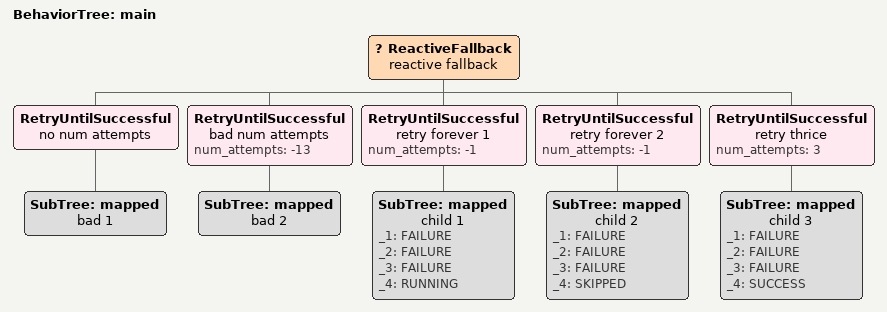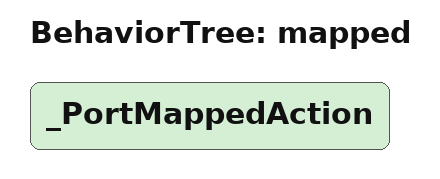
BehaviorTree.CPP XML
<?xml version="1.0" encoding="UTF-8"?>
<root BTCPP_format="4" main_tree_to_execute="main">
  <BehaviorTree ID="main">
    <ReactiveFallback name="reactive fallback">
      <RetryUntilSuccessful name="no num attempts">
        <SubTree ID="mapped" name="bad 1" />
      </RetryUntilSuccessful>
      <RetryUntilSuccessful name="bad num attempts" num_attempts="-13">
        <SubTree ID="mapped" name="bad 2" />
      </RetryUntilSuccessful>
      <RetryUntilSuccessful name="retry forever 1" num_attempts="-1">
        <SubTree ID="mapped" name="child 1" _1="FAILURE" _2="FAILURE" _3="FAILURE" _4="RUNNING" />
      </RetryUntilSuccessful>
      <RetryUntilSuccessful name="retry forever 2" num_attempts="-1">
        <SubTree ID="mapped" name="child 2" _1="FAILURE" _2="FAILURE" _3="FAILURE" _4="SKIPPED" />
      </RetryUntilSuccessful>
      <RetryUntilSuccessful name="retry thrice" num_attempts="3">
        <SubTree ID="mapped" name="child 3" _1="FAILURE" _2="FAILURE" _3="FAILURE" _4="SUCCESS" />
      </RetryUntilSuccessful>
    </ReactiveFallback>
  </BehaviorTree>

  <BehaviorTree ID="mapped">
    <_PortMappedAction />
  </BehaviorTree>
</root>
